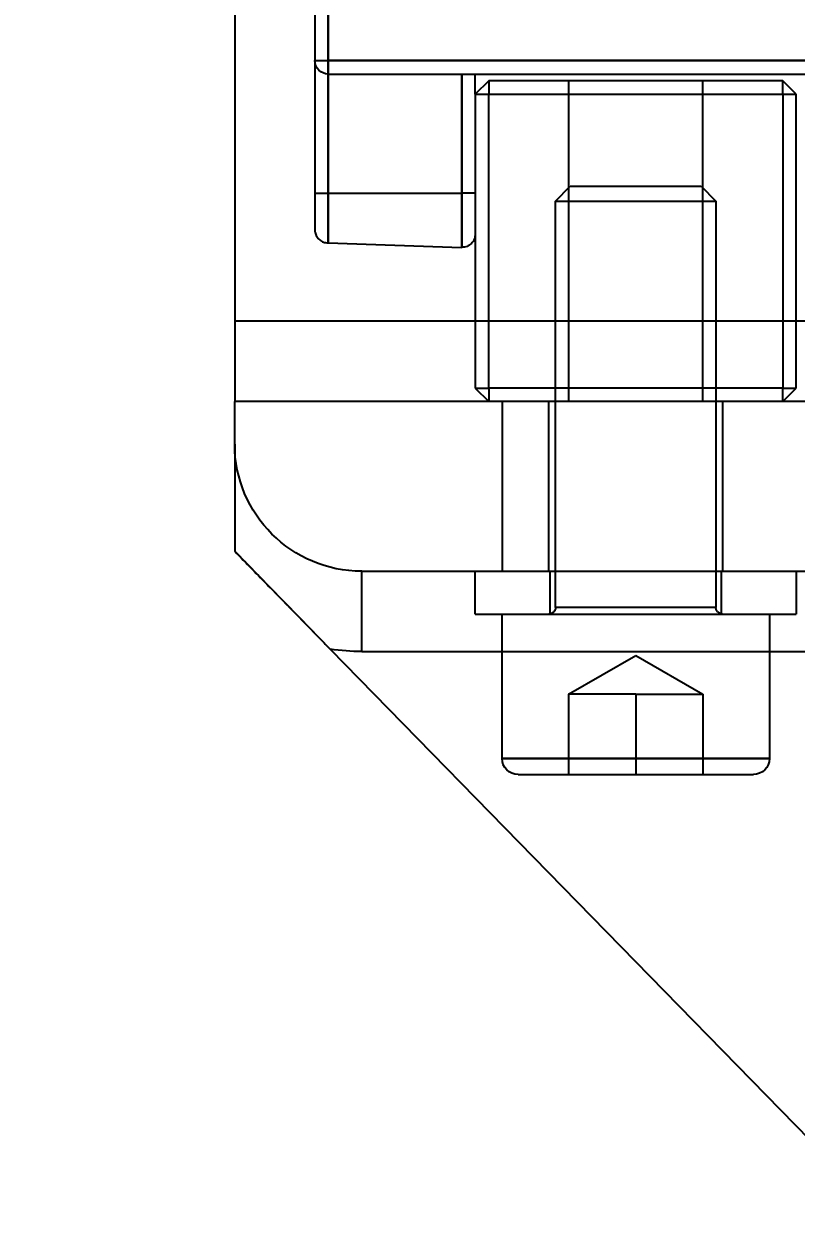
# Model space of a CAD drawing. Header units: metres. Extents: x 0 to 63075, y 0 to 44550.
# Drawn here: x 36969.28 to 36998.17, y 17351.42 to 17396.01 of the extents above; entities that cross this region are included whole.
import ezdxf

# ---------------------------------------------------------------- set-up
doc = ezdxf.new("R2010")
doc.units = ezdxf.units.M
doc.header["$LTSCALE"] = 75
doc.linetypes.add('HIDDEN2', pattern=[4.7625, 3.175, -1.5875])
for name, color, linetype in [('SDM', 7, 'Continuous'), ('SL4', 4, 'Continuous'), ('ST1', 7, 'HIDDEN2')]:
    doc.layers.add(name, color=color, linetype=linetype)
doc.styles.add('ROMANS', font='ROMANS.SHX')
doc.dimstyles.new('75___1-75', dxfattribs={"dimscale": 75, "dimtxt": 2.5, "dimasz": 2, "dimexe": 1.5, "dimexo": 1, "dimgap": 0.5, "dimtad": 1, "dimdec": 0, "dimzin": 12, "dimtxsty": 'ROMANS', "dimcen": 0, "dimclrd": 256, "dimclre": 256, "dimclrt": 3, "dimazin": 3, "dimtfac": 1, "dimtdec": 0, "dimtmove": 0, "dimatfit": 0, "dimfxl": 1, "dimlwd": -1, "dimlwe": -1, "dimarcsym": 0})

# ---------------------------------------------------------------- blocks, each defined once
blk = doc.blocks.new('*D34')
at = {"layer": 'Defpoints', "color": 0, "transparency": 16777216}
for p in [(33418.742, 17728.439), (37150.032, 17728.439), (37007.795, 17285.374)]:
    blk.add_point(p, dxfattribs=at)
at = {"layer": 'SDM', "transparency": 16777216}
for p, q in [((33418.742, 17878.439), (33418.742, 18585.582)), ((37075.032, 17728.439), (33306.242, 17728.439)), ((33418.742, 17285.374), (33418.742, 17728.439)), ((36932.795, 17285.374), (33306.242, 17285.374)), ((33418.742, 17135.374), (33418.742, 16985.374))]:
    blk.add_line(p, q, dxfattribs=at)
for points in [[(33393.742, 17878.439), (33443.742, 17878.439), (33418.742, 17728.439)], [(33393.742, 17135.374), (33443.742, 17135.374), (33418.742, 17285.374)]]:
    blk.add_solid(points, dxfattribs=at)
at = {"layer": 'SDM', "color": 3, "transparency": 16777216, "insert": (33287.492, 18307.01), "char_height": 187.5, "attachment_point": 5, "rotation": 90, "style": 'ROMANS'}
blk.add_mtext('443', dxfattribs=at)
blk = doc.blocks.new('A$C542b401d')
at = {"layer": 'SL4'}
for p, q in [((375.865, 1475), (375.865, 1444.75)), ((372.365, 1454.5), (372.365, 1465.29)), ((372.865, 1465.29), (372.865, 1454.5)), ((349.365, 1454.5), (372.365, 1454.5)), ((372.365, 1454), (372.365, 1454.5)), ((372.865, 1454.5), (372.365, 1454.5)), ((372.865, 1454.5), (372.865, 1449.54)), ((372.365, 1454), (349.365, 1454)), ((366.865, 1453.25), (366.865, 1454)), ((367.365, 1454), (367.365, 1449.54)), ((372.365, 1449.54), (372.365, 1454)), ((354.865, 1453.25), (355.365, 1453.75)), ((355.365, 1453.25), (355.365, 1453.75)), ((355.365, 1453.75), (366.365, 1453.75)), ((366.365, 1453.75), (366.365, 1453.25)), ((366.365, 1453.75), (366.865, 1453.25)), ((355.365, 1453.25), (354.865, 1453.25)), ((354.865, 1442.25), (354.865, 1453.25)), ((366.365, 1453.25), (355.365, 1453.25)), ((355.365, 1453.25), (355.365, 1442.25)), ((366.365, 1442.25), (366.365, 1453.25)), ((366.865, 1453.25), (366.365, 1453.25)), ((366.865, 1453.25), (366.865, 1442.25)), ((366.865, 1449.54), (367.365, 1449.54)), ((367.365, 1449.54), (367.365, 1447.517)), ((372.365, 1449.54), (367.365, 1449.54)), ((372.365, 1447.68), (372.365, 1449.54)), ((372.865, 1449.54), (372.365, 1449.54)), ((372.865, 1449.54), (372.865, 1448.18)), ((372.365, 1447.68), (367.381, 1447.517)), ((372.381, 1447.68), (372.365, 1447.68)), ((367.365, 1447.517), (367.381, 1447.517)), ((348.762, 1444.75), (354.865, 1444.75)), ((366.865, 1444.75), (375.865, 1444.75)), ((375.865, 1444.75), (375.865, 1441.75)), ((355.365, 1442.25), (354.865, 1442.25)), ((355.365, 1441.75), (354.865, 1442.25)), ((355.365, 1441.75), (355.365, 1442.25)), ((355.365, 1442.25), (366.365, 1442.25)), ((366.365, 1442.25), (366.365, 1441.75)), ((366.865, 1442.25), (366.365, 1441.75)), ((366.865, 1442.25), (366.365, 1442.25)), ((348.762, 1441.75), (365.865, 1441.75)), ((365.865, 1441.75), (375.865, 1441.75)), ((365.865, 1441.75), (365.865, 1435.4)), ((375.865, 1440.157), (375.865, 1441.75)), ((365.865, 1435.4), (348.878, 1435.4)), ((354.865, 1435.4), (354.865, 1433.8)), ((371.108, 1435.4), (365.865, 1435.4)), ((366.865, 1433.8), (366.865, 1435.4)), ((371.108, 1432.4), (371.108, 1435.4)), ((366.865, 1433.8), (354.865, 1433.8)), ((355.865, 1433.8), (355.865, 1428.4)), ((365.865, 1428.4), (365.865, 1433.8)), ((372.29, 1432.491), (346.869, 1406.469)), ((355.865, 1432.4), (348.878, 1432.4)), ((371.108, 1432.4), (365.865, 1432.4)), ((355.865, 1428.4), (365.865, 1428.4)), ((365.265, 1427.8), (356.465, 1427.8))]:
    blk.add_line(p, q, dxfattribs=at)
for centre, radius, start, end in [((372.365, 1454.5), 0.5, 270, 0), ((371.108, 1440.157), 4.757, 270, 0), ((371.108, 1440.157), 7.757, 270, 278.7683), ((356.465, 1428.4), 0.6, 180, 270), ((365.265, 1428.4), 0.6, 270, 0)]:
    blk.add_arc(centre, radius, start, end, dxfattribs=at)
for points, knots in [([(366.865, 1448.017), (366.872, 1447.951), (366.886, 1447.82), (367.002, 1447.655), (367.167, 1447.539), (367.299, 1447.524), (367.365, 1447.517)], [0, 0, 0, 0, 0.25, 0.5, 0.75, 1, 1, 1, 1]), ([(372.865, 1448.18), (372.865, 1448.178), (372.865, 1448.143), (372.855, 1448.052), (372.801, 1447.916), (372.691, 1447.79), (372.547, 1447.702), (372.436, 1447.687), (372.381, 1447.68)], [0, 0, 0, 0, 0.00841, 0.140315, 0.359805, 0.574575, 0.787251, 1, 1, 1, 1]), ([(375.865, 1440.157), (375.865, 1439.578), (375.865, 1438.136), (375.865, 1436.894), (375.865, 1436.15)], [0, 0, 0, 0, 0.40124, 1, 1, 1, 1]), ([(375.865, 1436.15), (375.433, 1435.708), (374.279, 1434.527), (373.105, 1433.325), (372.389, 1432.592), (372.29, 1432.491)], [0, 0, 0, 0, 0.340267, 0.908995, 1, 1, 1, 1])]:
    blk.add_open_spline(points, degree=3, knots=knots, dxfattribs=at)
at = {"layer": 'ST1'}
for p, q in [((372.365, 1462.85), (372.365, 1454.5)), ((372.365, 1454.5), (349.365, 1454.5)), ((372.865, 1454.5), (372.365, 1454.5)), ((372.365, 1454.5), (372.365, 1454)), ((367.365, 1449.54), (367.365, 1454)), ((372.365, 1454), (372.365, 1449.54)), ((358.365, 1453.75), (358.365, 1441.75)), ((363.365, 1441.75), (363.365, 1453.75)), ((358.42, 1449.8), (357.865, 1449.245)), ((363.311, 1449.8), (358.42, 1449.8)), ((363.865, 1449.245), (363.311, 1449.8)), ((366.865, 1449.54), (367.365, 1449.54)), ((367.365, 1447.517), (367.365, 1449.54)), ((372.365, 1449.54), (367.365, 1449.54)), ((372.865, 1449.54), (372.365, 1449.54)), ((372.365, 1449.54), (372.365, 1447.68)), ((363.865, 1449.245), (357.865, 1449.245)), ((357.865, 1449.245), (357.865, 1434.05)), ((363.865, 1434.05), (363.865, 1449.245)), ((354.865, 1444.75), (366.865, 1444.75)), ((357.615, 1441.75), (357.615, 1435.4)), ((364.115, 1435.4), (364.115, 1441.75)), ((375.865, 1436.15), (372.29, 1432.491)), ((357.665, 1435.4), (357.665, 1433.8)), ((364.065, 1433.8), (364.065, 1435.4)), ((357.865, 1434.05), (363.865, 1434.05)), ((365.865, 1432.4), (355.865, 1432.4)), ((360.865, 1432.249), (358.355, 1430.8)), ((363.375, 1430.8), (360.865, 1432.249)), ((359.61, 1430.8), (358.355, 1430.8)), ((358.355, 1430.8), (358.355, 1427.8)), ((360.865, 1430.8), (359.61, 1430.8)), ((360.865, 1430.8), (362.12, 1430.8)), ((360.865, 1430.8), (360.865, 1427.8)), ((362.12, 1430.8), (363.375, 1430.8)), ((363.375, 1430.8), (363.375, 1427.8)), ((365.865, 1428.4), (355.865, 1428.4))]:
    blk.add_line(p, q, dxfattribs=at)
for centre, start, end in [((357.615, 1434.05), 270, 0), ((364.115, 1434.05), 180, 270)]:
    blk.add_arc(centre, 0.25, start, end, dxfattribs=at)

msp = doc.modelspace()

# ---------------------------------------------------------------- block references
at = {"layer": 'SDM', "xscale": -1}
msp.add_blockref('A$C542b401d', (37353.032, 15940.137), dxfattribs=at)

# ---------------------------------------------------------------- dimensions: what is measured, and where the dimension line sits
at = {"layer": 'SDM'}
dim = msp.add_linear_dim(base=(33418.742, 17728.439), p1=(37007.795, 17285.374), p2=(37150.032, 17728.439), angle=90, dimstyle='75___1-75', dxfattribs=at)
dim.commit()
dim.dimension.update_dxf_attribs({"geometry": '*D34', "text_midpoint": (33287.492, 18307.01)})

doc.saveas('drawing.dxf')
